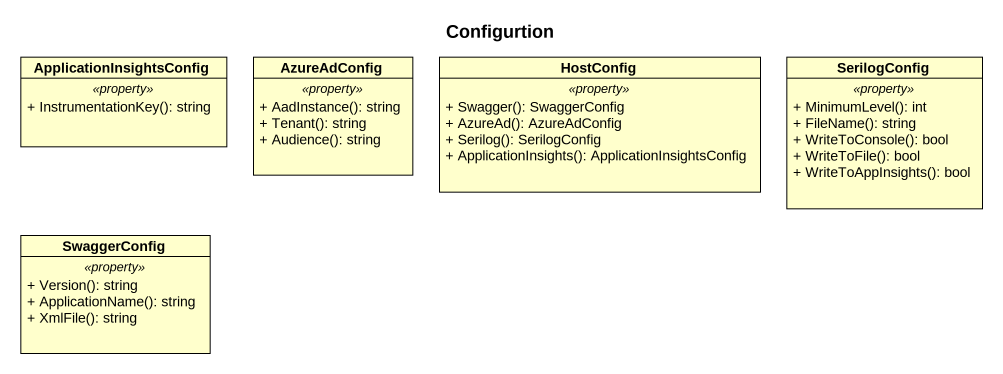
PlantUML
@startuml
title Configurtion
hide circle
hide empty members
skinparam classAttributeIconSize 0
class ApplicationInsightsConfig {
  .. <<property>> ..
  + InstrumentationKey(): string
}
class AzureAdConfig {
  .. <<property>> ..
  + AadInstance(): string
  + Tenant(): string
  + Audience(): string
}
class HostConfig {
  .. <<property>> ..
  + Swagger(): SwaggerConfig
  + AzureAd(): AzureAdConfig
  + Serilog(): SerilogConfig
  + ApplicationInsights(): ApplicationInsightsConfig
}
class SerilogConfig {
  .. <<property>> ..
  + MinimumLevel(): int
  + FileName(): string
  + WriteToConsole(): bool
  + WriteToFile(): bool
  + WriteToAppInsights(): bool
}
class SwaggerConfig {
  .. <<property>> ..
  + Version(): string
  + ApplicationName(): string
  + XmlFile(): string
}
@enduml
